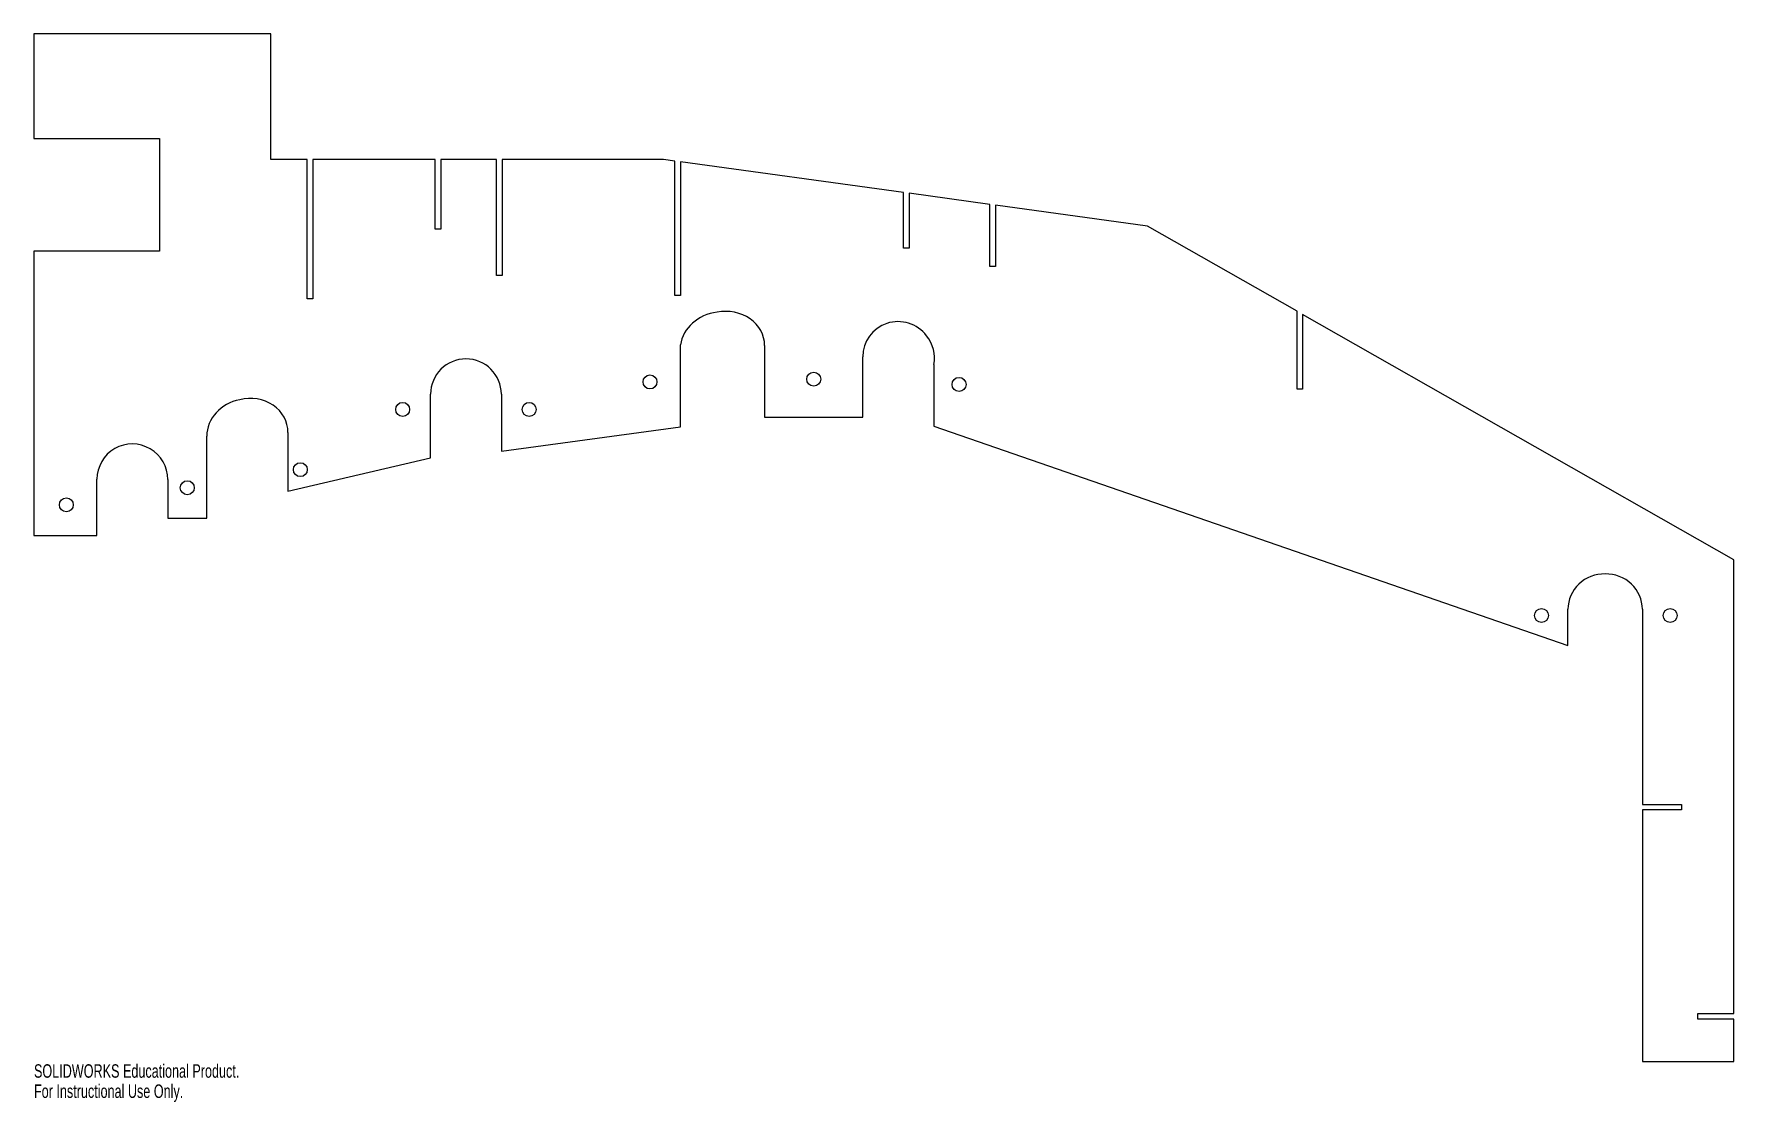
# Model space of a CAD drawing. Header units: millimetres. Extents: x -555 to 55, y 10 to 394.
import ezdxf

# ---------------------------------------------------------------- set-up
doc = ezdxf.new("R2010")
doc.units = ezdxf.units.MM
doc.styles.add('SLDTEXTSTYLE0', font='TXT', dxfattribs={"width": 0.7})

msp = doc.modelspace()

# ---------------------------------------------------------------- linework, layer by layer
at = {"color": 7, "linetype": 'Continuous', "lineweight": 25}
for p, q in [((-469.96, 393.61), (-554.96, 393.61)), ((-554.96, 393.61), (-554.96, 356.07)), ((-469.96, 348.61), (-469.96, 393.61)), ((-554.96, 356.07), (-509.96, 356.07)), ((-509.96, 356.07), (-509.96, 315.66)), ((-456.96, 348.61), (-469.96, 348.61)), ((-456.96, 298.61), (-456.96, 348.61)), ((-410.96, 348.61), (-454.96, 348.61)), ((-454.96, 348.61), (-454.96, 298.61)), ((-410.96, 323.61), (-410.96, 348.61)), ((-388.96, 348.61), (-408.96, 348.61)), ((-408.96, 348.61), (-408.96, 323.61)), ((-388.96, 306.94), (-388.96, 348.61)), ((-329.08, 348.61), (-386.96, 348.61)), ((-386.96, 348.61), (-386.96, 306.94)), ((-324.96, 348.04), (-329.08, 348.61)), ((-324.96, 299.76), (-324.96, 348.04)), ((-242.96, 336.75), (-322.96, 347.76)), ((-322.96, 347.76), (-322.96, 299.76)), ((-242.96, 316.75), (-242.96, 336.75)), ((-211.96, 332.48), (-240.96, 336.47)), ((-240.96, 336.47), (-240.96, 316.75)), ((-211.96, 310.21), (-211.96, 332.48)), ((-155.45, 324.7), (-209.96, 332.21)), ((-209.96, 332.21), (-209.96, 310.21)), ((-408.96, 323.61), (-410.96, 323.61)), ((-101.75, 294.16), (-155.45, 324.7)), ((-509.96, 315.66), (-554.96, 315.66)), ((-554.96, 315.66), (-554.96, 213.65)), ((-240.96, 316.75), (-242.96, 316.75)), ((-386.96, 306.94), (-388.96, 306.94)), ((-209.96, 310.21), (-211.96, 310.21)), ((-322.96, 299.76), (-324.96, 299.76)), ((-454.96, 298.61), (-456.96, 298.61)), ((-101.75, 266.16), (-101.75, 294.16)), ((55.04, 204.98), (-99.75, 293.02)), ((-99.75, 293.02), (-99.75, 266.16)), ((-322.96, 252.63), (-322.96, 282.07)), ((-292.8, 281.86), (-292.8, 256.09)), ((-257.55, 256.09), (-257.55, 277.77)), ((-232.03, 274.98), (-232.03, 252.88)), ((-412.66, 241.48), (-412.66, 264.34)), ((-387.26, 264.34), (-387.26, 243.91)), ((-99.75, 266.16), (-101.75, 266.16)), ((-463.83, 250.65), (-463.83, 229.52)), ((-387.26, 243.91), (-322.96, 252.63)), ((-292.8, 256.09), (-257.55, 256.09)), ((-232.03, 252.88), (-4.54, 174.26)), ((-492.95, 219.85), (-492.95, 249.29)), ((-463.83, 229.52), (-412.66, 241.48)), ((-532.35, 213.65), (-532.35, 233.83)), ((-506.92, 233.75), (-506.92, 219.85)), ((-506.92, 219.85), (-492.95, 219.85)), ((-554.96, 213.65), (-532.35, 213.65)), ((55.04, 42.19), (55.04, 204.98)), ((-4.54, 174.26), (-4.54, 187.19)), ((22.16, 187.19), (22.16, 117.19)), ((22.16, 117.19), (36.2, 117.19)), ((36.2, 117.19), (36.2, 115.19)), ((36.2, 115.19), (22.16, 115.19)), ((22.16, 115.19), (22.16, 24.98)), ((42.04, 40.19), (42.04, 42.19)), ((42.04, 42.19), (55.04, 42.19)), ((55.04, 40.19), (42.04, 40.19)), ((55.04, 24.98), (55.04, 40.19)), ((22.16, 24.98), (55.04, 24.98))]:
    msp.add_line(p, q, dxfattribs=at)
for centre in [(-333.93, 268.77), (-275.18, 269.79), (-223.03, 267.88), (-422.66, 258.91), (-377.26, 258.91), (-459.4, 237.3), (-499.95, 230.81), (-543.35, 224.65), (-14.04, 184.98), (32.16, 184.98)]:
    msp.add_circle(centre, 2.5, dxfattribs=at)
for centre, major_axis, ratio, start_param, end_param in [((-308.49, 281.15), (-14.44, -2.2), 0.869653, 4.673508, 6.036992), ((-307.37, 281.32), (-14.44, -2.2), 0.869653, 3.009601, 4.75127), ((-244.79, 277.61), (7.92, -10.13), 0.987694, 1.558481, 4.042568), ((-244.59, 277.36), (7.92, -10.13), 0.987694, 0.725873, 1.583112), ((-399.96, 264.34), (0, 12.7), 0.999851, 4.712391, 7.853983), ((-478.87, 249.87), (-13.81, -3.03), 0.898118, 4.677756, 6.088545), ((-477.91, 250.08), (-13.81, -3.03), 0.898118, 2.946952, 4.747022), ((-519.64, 233.79), (7.73, -10.13), 0.996746, 0.917078, 4.058671), ((8.56, 187.19), (13.1, 0), 0.969552, 1.551513, 3.141593), ((9.06, 187.19), (13.1, 0), 0.969552, 0, 1.59008)]:
    msp.add_ellipse(centre, major_axis=major_axis, ratio=ratio, start_param=start_param, end_param=end_param, dxfattribs=at)

# ---------------------------------------------------------------- texts
at = {"color": 7, "linetype": 'Continuous', "char_height": 4.8336, "attachment_point": 1, "style": 'SLDTEXTSTYLE0'}
for s, insert in [('SOLIDWORKS Educational Product.', (-554.96, 23.96)), ('For Instructional Use Only.', (-554.96, 16.71))]:
    msp.add_mtext(s, dxfattribs=dict(at, insert=insert))

doc.saveas('drawing.dxf')
